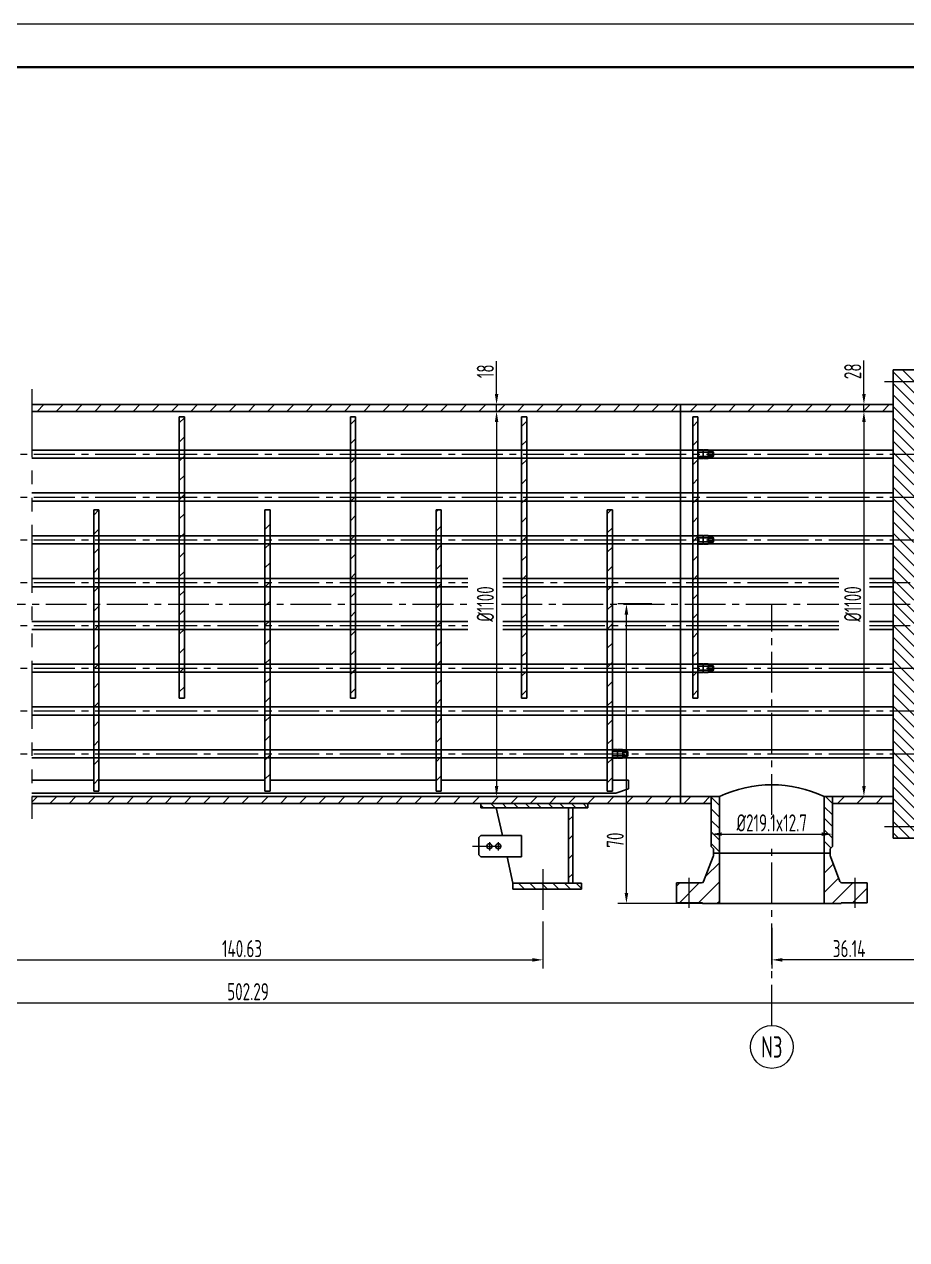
# Model space of a CAD drawing. Header units: millimetres. Extents: x 5765 to 6606, y -201 to 393.
# Drawn here: x 6051.1 to 6257.3, y 109.4 to 393.4 of the extents above; entities that cross this region are included whole.
import ezdxf
from ezdxf.enums import TextEntityAlignment as Align

# ---------------------------------------------------------------- set-up
doc = ezdxf.new("R2010")
doc.units = ezdxf.units.MM
doc.linetypes.add('CENTER2', pattern=[28.575, 19.05, -3.175, 3.175, -3.175])
doc.linetypes.add('PHANTOM2', pattern=[31.75, 15.875, -3.175, 3.175, -3.175, 3.175, -3.175])
for name, color, linetype, lineweight in [('1粗实线', 7, 'Continuous', 35), ('2细实线', 3, 'Continuous', 13), ('3中心线', 1, 'CENTER2', 13), ('5双点划线', 2, 'PHANTOM2', 13), ('6剖面线', 6, 'Continuous', 13), ('7文本', 2, 'Continuous', 13), ('8标注', 3, 'Continuous', 13), ('9图表', 4, 'Continuous', 13)]:
    doc.layers.add(name, color=color, linetype=linetype, lineweight=lineweight)
doc.styles.add('lanpec', font='bpec_e.shx', dxfattribs={"width": 0.75, "bigfont": 'hztxt.shx'})
doc.styles.add('lanpec-dim', font='bpec_e.shx', dxfattribs={"width": 0.75})
doc.dimstyles.new('lanpec', dxfattribs={"dimtxt": 4, "dimasz": 2.5, "dimexe": 2, "dimexo": 0, "dimtad": 1, "dimdsep": 46, "dimtxsty": 'lanpec-dim', "dimcen": 2.5, "dimclrd": 256, "dimclre": 256, "dimclrt": 256, "dimazin": 0, "dimtfac": 1, "dimtmove": 0, "dimatfit": 3, "dimfxl": 1, "dimlwd": -1, "dimlwe": -1, "dimarcsym": 0})
doc.dimstyles.new('lanpec$0', dxfattribs={"dimscale": 10, "dimtxt": 4, "dimasz": 2.5, "dimexe": 2, "dimexo": 0, "dimtad": 1, "dimdec": 1, "dimdsep": 46, "dimtxsty": 'lanpec-dim', "dimcen": 0.09, "dimclrd": 256, "dimclre": 256, "dimclrt": 256, "dimadec": 1, "dimazin": 0, "dimtfac": 0.707, "dimtdec": 1, "dimtmove": 0, "dimatfit": 3, "dimfxl": 1, "dimarcsym": 0})
pattern_1 = [(45, (5993.8917, 1244.0623), (-2.245064, 2.245064), [])]

# ---------------------------------------------------------------- blocks, each defined once
blk = doc.blocks.new('A1')
at = {"layer": '1粗实线'}
blk.add_lwpolyline([(-816, 10), (-10, 10), (-10, 584), (-816, 584)], close=True, dxfattribs=at)
at = {"layer": '9图表'}
blk.add_lwpolyline([(-841, 0), (0, 0), (0, 594), (-841, 594)], close=True, dxfattribs=at)
blk = doc.blocks.new('*D65')
at = {"layer": '8标注', "transparency": 16777216}
for p, q in [((6161.49, 302.98), (6163.49, 302.98)), ((6161.49, 300.48), (6161.49, 215.48)), ((6161.49, 212.98), (6163.49, 212.98))]:
    blk.add_line(p, q, dxfattribs=at)
for points in [[(6161.08, 300.48), (6161.91, 300.48), (6161.49, 302.98)], [(6161.08, 215.48), (6161.91, 215.48), (6161.49, 212.98)]]:
    blk.add_solid(points, dxfattribs=at)
at = {"layer": 'Defpoints', "color": 0, "transparency": 16777216}
for p in [(6161.49, 302.98), (6161.49, 212.98), (6161.49, 212.98)]:
    blk.add_point(p, dxfattribs=at)
at = {"layer": '8标注', "transparency": 16777216, "insert": (6158.87, 257.98), "char_height": 4, "attachment_point": 5, "rotation": 90, "style": 'lanpec-dim'}
blk.add_mtext('%%C1100', dxfattribs=at)
blk = doc.blocks.new('*D66')
at = {"layer": '8标注', "transparency": 16777216}
for p, q in [((6161.49, 307.08), (6161.49, 314.7)), ((6165.49, 304.58), (6159.49, 304.58)), ((6161.49, 302.98), (6161.49, 304.58)), ((6165.49, 302.98), (6159.49, 302.98)), ((6161.49, 300.48), (6161.49, 297.98))]:
    blk.add_line(p, q, dxfattribs=at)
for points in [[(6161.08, 307.08), (6161.91, 307.08), (6161.49, 304.58)], [(6161.08, 300.48), (6161.91, 300.48), (6161.49, 302.98)]]:
    blk.add_solid(points, dxfattribs=at)
at = {"layer": 'Defpoints', "color": 0, "transparency": 16777216}
for p in [(6161.49, 304.58), (6165.49, 304.58), (6165.49, 302.98)]:
    blk.add_point(p, dxfattribs=at)
at = {"layer": '8标注', "transparency": 16777216, "insert": (6158.87, 312.36), "char_height": 4, "attachment_point": 5, "rotation": 90, "style": 'lanpec-dim'}
blk.add_mtext('18', dxfattribs=at)
blk = doc.blocks.new('*D60')
at = {"layer": '8标注', "transparency": 16777216}
for p, q in [((6211.63, 204.2), (6211.63, 206.2)), ((6240, 202.81), (6240, 206.2)), ((6214.13, 204.2), (6237.5, 204.2))]:
    blk.add_line(p, q, dxfattribs=at)
for points in [[(6214.13, 204.62), (6214.13, 203.78), (6211.63, 204.2)], [(6237.5, 204.62), (6237.5, 203.78), (6240, 204.2)]]:
    blk.add_solid(points, dxfattribs=at)
at = {"layer": 'Defpoints', "color": 0, "transparency": 16777216}
for p in [(6211.63, 204.2), (6240, 204.2), (6240, 202.81)]:
    blk.add_point(p, dxfattribs=at)
at = {"layer": '8标注', "transparency": 16777216, "insert": (6225.81, 206.83), "char_height": 4, "attachment_point": 5, "style": 'lanpec-dim'}
blk.add_mtext('%%C219.1x12.7', dxfattribs=at)
blk = doc.blocks.new('管口号')
at = {"layer": '2细实线'}
blk.add_circle((0, 5), 5, dxfattribs=at)
at = {"layer": '7文本', "style": 'lanpec', "width": 0.75}
blk.add_attdef('N', text='', height=5, dxfattribs=at).set_placement((0, 5), align=Align.MIDDLE_CENTER)
blk = doc.blocks.new('*D56')
at = {"layer": '8标注', "transparency": 16777216}
for p, q in [((5852.26, 257.98), (5852.26, 162.77)), ((6354.55, 257.98), (6354.55, 162.77)), ((5854.76, 164.77), (6352.05, 164.77))]:
    blk.add_line(p, q, dxfattribs=at)
for points in [[(5854.76, 165.19), (5854.76, 164.35), (5852.26, 164.77)], [(6352.05, 165.19), (6352.05, 164.35), (6354.55, 164.77)]]:
    blk.add_solid(points, dxfattribs=at)
at = {"layer": 'Defpoints', "color": 0, "transparency": 16777216}
for p in [(5852.26, 257.98), (6354.55, 257.98), (6354.55, 164.77)]:
    blk.add_point(p, dxfattribs=at)
at = {"layer": '8标注', "transparency": 16777216, "insert": (6103.41, 167.39), "char_height": 4, "attachment_point": 5, "style": 'lanpec-dim'}
blk.add_mtext('502.29', dxfattribs=at)
blk = doc.blocks.new('*D57')
at = {"layer": '8标注', "transparency": 16777216}
for p, q in [((6172.32, 183.82), (6172.32, 172.82)), ((6031.69, 174.82), (6031.69, 176.82)), ((6034.19, 174.82), (6169.82, 174.82))]:
    blk.add_line(p, q, dxfattribs=at)
for points in [[(6034.19, 175.24), (6034.19, 174.4), (6031.69, 174.82)], [(6169.82, 175.24), (6169.82, 174.4), (6172.32, 174.82)]]:
    blk.add_solid(points, dxfattribs=at)
at = {"layer": 'Defpoints', "color": 0, "transparency": 16777216}
for p in [(6172.32, 183.82), (6031.69, 174.82), (6172.32, 174.82)]:
    blk.add_point(p, dxfattribs=at)
at = {"layer": '8标注', "transparency": 16777216, "insert": (6102.01, 177.44), "char_height": 4, "attachment_point": 5, "style": 'lanpec-dim'}
blk.add_mtext('140.63', dxfattribs=at)
blk = doc.blocks.new('*D45')
at = {"layer": '8标注', "transparency": 16777216}
for p, q in [((6261.95, 203.23), (6261.95, 172.82)), ((6225.81, 182.34), (6225.81, 172.82)), ((6259.45, 174.82), (6228.31, 174.82))]:
    blk.add_line(p, q, dxfattribs=at)
for points in [[(6228.31, 175.24), (6228.31, 174.4), (6225.81, 174.82)], [(6259.45, 175.24), (6259.45, 174.4), (6261.95, 174.82)]]:
    blk.add_solid(points, dxfattribs=at)
at = {"layer": 'Defpoints', "color": 0, "transparency": 16777216}
for p in [(6261.95, 203.23), (6225.81, 182.34), (6225.81, 174.82)]:
    blk.add_point(p, dxfattribs=at)
at = {"layer": '8标注', "transparency": 16777216, "insert": (6243.88, 177.44), "char_height": 4, "attachment_point": 5, "style": 'lanpec-dim'}
blk.add_mtext('36.14', dxfattribs=at)
blk = doc.blocks.new('*D50')
at = {"layer": '8标注', "transparency": 16777216}
for p, q in [((6197.78, 257.98), (6189.84, 257.98)), ((6191.84, 190.48), (6191.84, 255.48)), ((6210.75, 187.98), (6189.84, 187.98))]:
    blk.add_line(p, q, dxfattribs=at)
for points in [[(6191.42, 255.48), (6192.26, 255.48), (6191.84, 257.98)], [(6191.42, 190.48), (6192.26, 190.48), (6191.84, 187.98)]]:
    blk.add_solid(points, dxfattribs=at)
at = {"layer": 'Defpoints', "color": 0, "transparency": 16777216}
for p in [(6191.84, 257.98), (6197.78, 257.98), (6210.75, 187.98)]:
    blk.add_point(p, dxfattribs=at)
at = {"layer": '8标注', "transparency": 16777216, "insert": (6189.22, 202.8), "char_height": 4, "attachment_point": 5, "rotation": 90, "style": 'lanpec-dim'}
blk.add_mtext('70', dxfattribs=at)
blk = doc.blocks.new('*D73')
at = {"layer": '8标注', "transparency": 16777216}
for p, q in [((6247.34, 302.98), (6249.34, 302.98)), ((6247.34, 300.48), (6247.34, 215.48)), ((6247.34, 212.98), (6249.34, 212.98))]:
    blk.add_line(p, q, dxfattribs=at)
for points in [[(6246.93, 300.48), (6247.76, 300.48), (6247.34, 302.98)], [(6246.93, 215.48), (6247.76, 215.48), (6247.34, 212.98)]]:
    blk.add_solid(points, dxfattribs=at)
at = {"layer": 'Defpoints', "color": 0, "transparency": 16777216}
for p in [(6247.34, 302.98), (6247.34, 212.98), (6247.34, 212.98)]:
    blk.add_point(p, dxfattribs=at)
at = {"layer": '8标注', "transparency": 16777216, "insert": (6244.72, 257.98), "char_height": 4, "attachment_point": 5, "rotation": 90, "style": 'lanpec-dim'}
blk.add_mtext('%%C1100', dxfattribs=at)
blk = doc.blocks.new('*D74')
at = {"layer": '8标注', "transparency": 16777216}
for p, q in [((6247.34, 307.08), (6247.34, 314.87)), ((6251.34, 304.58), (6245.34, 304.58)), ((6247.34, 302.98), (6247.34, 304.58)), ((6251.34, 302.98), (6245.34, 302.98)), ((6247.34, 300.48), (6247.34, 297.98))]:
    blk.add_line(p, q, dxfattribs=at)
for points in [[(6246.93, 307.08), (6247.76, 307.08), (6247.34, 304.58)], [(6246.93, 300.48), (6247.76, 300.48), (6247.34, 302.98)]]:
    blk.add_solid(points, dxfattribs=at)
at = {"layer": 'Defpoints', "color": 0, "transparency": 16777216}
for p in [(6247.34, 304.58), (6251.34, 304.58), (6251.34, 302.98)]:
    blk.add_point(p, dxfattribs=at)
at = {"layer": '8标注', "transparency": 16777216, "insert": (6244.72, 312.36), "char_height": 4, "attachment_point": 5, "rotation": 90, "style": 'lanpec-dim'}
blk.add_mtext('28', dxfattribs=at)

msp = doc.modelspace()

# ---------------------------------------------------------------- hatches: boundary and pattern name
at = {"layer": '6剖面线'}
h = msp.add_hatch(dxfattribs=at)
h.set_pattern_fill('ANSI31', color=256, scale=0.6, angle=90, style=0)
h.set_pattern_definition([(135, (734.04, -342.4816), (-1.3470384, -1.3470384), [])])
h.paths.add_polyline_path([(6254.154, 312.729), (6261.954, 312.729), (6261.954, 309.979), (6254.154, 309.979)])
h.paths.add_polyline_path([(6254.154, 304.579), (6254.154, 309.979), (6261.954, 309.979), (6261.954, 307.229), (6262.654, 307.229), (6262.654, 303.229), (6262.654, 302.329), (6263.654, 302.329), (6263.654, 292.979), (6254.154, 292.979)])
h.paths.add_polyline_path([(6254.154, 292.979), (6263.654, 292.979), (6263.654, 282.979), (6254.154, 282.979)])
h.paths.add_polyline_path([(6254.154, 282.979), (6263.654, 282.979), (6263.654, 272.979), (6254.154, 272.979)])
h.paths.add_polyline_path([(6254.154, 272.979), (6263.654, 272.979), (6263.654, 262.979), (6254.154, 262.979)])
h.paths.add_polyline_path([(6254.154, 262.979), (6263.654, 262.979), (6263.654, 257.979), (6254.154, 257.979)])
h.paths.add_polyline_path([(6254.154, 257.979), (6263.654, 257.979), (6263.654, 252.979), (6254.154, 252.979)])
h.paths.add_polyline_path([(6254.154, 252.979), (6263.654, 252.979), (6263.654, 242.979), (6254.154, 242.979)])
h.paths.add_polyline_path([(6254.154, 242.979), (6263.654, 242.979), (6263.654, 232.979), (6254.154, 232.979)])
h.paths.add_polyline_path([(6254.154, 232.979), (6263.654, 232.979), (6263.654, 222.979), (6254.154, 222.979)])
h.paths.add_polyline_path([(6254.154, 222.979), (6263.654, 222.979), (6263.654, 213.629), (6262.654, 213.629), (6262.654, 208.729), (6261.954, 208.729), (6261.954, 205.979), (6254.154, 205.979)])
h.paths.add_polyline_path([(6254.154, 205.979), (6261.954, 205.979), (6261.954, 203.229), (6254.154, 203.229)])
h = msp.add_hatch(dxfattribs=at)
h.set_pattern_fill('ANSI31', color=256, style=0)
h.set_pattern_definition(pattern_1)
h.paths.add_polyline_path([(6227.949, 304.579), (6227.949, 302.979), (6254.154, 302.979), (6254.154, 304.579)])
h.paths.add_polyline_path([(6227.949, 302.979), (6227.949, 304.579), (6052.902, 304.579), (6052.902, 302.979)])
h = msp.add_hatch(dxfattribs=at)
h.set_pattern_fill('ANSI31', color=256, style=0)
h.set_pattern_definition(pattern_1)
h.paths.add_polyline_path([(6087.354, 235.979), (6088.554, 235.979), (6088.554, 301.679), (6087.354, 301.679)])
h = msp.add_hatch(dxfattribs=at)
h.set_pattern_fill('ANSI31', color=256, style=0)
h.set_pattern_definition(pattern_1)
h.paths.add_polyline_path([(6127.354, 235.979), (6128.554, 235.979), (6128.554, 301.679), (6127.354, 301.679)])
h = msp.add_hatch(dxfattribs=at)
h.set_pattern_fill('ANSI31', color=256, style=0)
h.set_pattern_definition(pattern_1)
h.paths.add_polyline_path([(6167.354, 235.979), (6168.554, 235.979), (6168.554, 301.679), (6167.354, 301.679)])
h = msp.add_hatch(dxfattribs=at)
h.set_pattern_fill('ANSI31', color=256, style=0)
h.set_pattern_definition([(45, (6033.8917, 1244.0623), (-2.245064, 2.245064), [])])
h.paths.add_polyline_path([(6207.354, 235.979), (6208.554, 235.979), (6208.554, 301.679), (6207.354, 301.679)])
h = msp.add_hatch(dxfattribs=at)
h.set_pattern_fill('ANSI31', color=256, style=0)
h.set_pattern_definition([(45, (6068.1034, 257.052), (-2.24506, 2.24506), [])])
h.paths.add_polyline_path([(6068.554, 257.979), (6067.354, 257.979), (6067.354, 254.479), (6068.554, 254.479)])
h.paths.add_polyline_path([(6068.554, 254.479), (6067.354, 254.479), (6067.354, 247.979), (6068.554, 247.979)])
h.paths.add_polyline_path([(6068.554, 247.979), (6067.354, 247.979), (6067.354, 237.979), (6068.554, 237.979)])
h.paths.add_polyline_path([(6068.554, 237.979), (6067.354, 237.979), (6067.354, 227.979), (6068.554, 227.979)])
h.paths.add_polyline_path([(6068.554, 227.979), (6067.354, 227.979), (6067.354, 219.229), (6068.554, 219.229)])
h.paths.add_polyline_path([(6068.554, 219.229), (6067.354, 219.229), (6067.354, 214.279), (6068.554, 214.279)])
h.paths.add_polyline_path([(6068.554, 279.979), (6067.354, 279.979), (6067.354, 277.979), (6068.554, 277.979)])
h.paths.add_polyline_path([(6068.554, 277.979), (6067.354, 277.979), (6067.354, 267.979), (6068.554, 267.979)])
h.paths.add_polyline_path([(6068.554, 267.979), (6067.354, 267.979), (6067.354, 261.479), (6068.554, 261.479)])
h.paths.add_polyline_path([(6068.554, 261.479), (6067.354, 261.479), (6067.354, 257.979), (6068.554, 257.979)])
h = msp.add_hatch(dxfattribs=at)
h.set_pattern_fill('ANSI31', color=256, style=0)
h.set_pattern_definition(pattern_1)
h.paths.add_polyline_path([(6108.554, 279.979), (6107.354, 279.979), (6107.354, 214.279), (6108.554, 214.279)])
h = msp.add_hatch(dxfattribs=at)
h.set_pattern_fill('ANSI31', color=256, style=0)
h.set_pattern_definition(pattern_1)
h.paths.add_polyline_path([(6148.554, 279.979), (6147.354, 279.979), (6147.354, 214.279), (6148.554, 214.279)])
h = msp.add_hatch(dxfattribs=at)
h.set_pattern_fill('ANSI31', color=256, style=0)
h.set_pattern_definition(pattern_1)
h.paths.add_polyline_path([(6188.554, 279.979), (6187.354, 279.979), (6187.354, 214.279), (6188.554, 214.279)])
h = msp.add_hatch(dxfattribs=at)
h.set_pattern_fill('ANSI31', color=256, style=0)
h.set_pattern_definition([(45, (4711.7743, 1236.8422), (-2.245064, 2.245064), [])])
h.paths.add_polyline_path([(6254.154, 212.979), (6239.997, 212.979), (6239.997, 211.379), (6254.154, 211.379)])
h.paths.add_polyline_path([(6211.629, 211.379), (6211.629, 212.979), (6052.902, 212.979), (6052.902, 211.379), (6125.581, 211.379), (6126.495, 211.379), (6128.209, 211.379), (6130.063, 211.379), (6130.837, 211.379)])
h = msp.add_hatch(dxfattribs=at)
h.set_pattern_fill('ANSI31', color=256, scale=0.6, angle=90, style=0)
h.set_pattern_definition([(135, (6171.3744, 210.9253), (-1.34704, -1.34704), [])])
h.paths.add_polyline_path([(6175.188, 211.379), (6169.933, 211.379), (6169.933, 210.379), (6175.188, 210.379)])
h.paths.add_polyline_path([(6169.933, 210.379), (6169.933, 211.379), (6157.823, 211.379), (6157.823, 210.379)])
h.paths.add_polyline_path([(6175.188, 211.379), (6175.188, 210.379), (6182.823, 210.379), (6182.823, 211.379)])
h = msp.add_hatch(dxfattribs=at)
h.set_pattern_fill('ANSI31', color=256, style=0)
h.set_pattern_definition([(45, (4756.1255, 1236.8422), (-2.245064, 2.245064), [])])
h.paths.add_polyline_path([(6179.323, 210.379), (6178.323, 210.379), (6178.323, 192.779), (6179.323, 192.779)])
h = msp.add_hatch(dxfattribs=at)
h.set_pattern_fill('ANSI31', color=256, scale=0.6, angle=90, style=0)
h.set_pattern_definition([(135, (6211.8334, 204.5135), (-1.34704, -1.34704), [])])
h.paths.add_polyline_path([(6212.163, 212.979), (6211.629, 212.979), (6211.629, 201.274), (6212.163, 200.74)])
h.paths.add_polyline_path([(6239.997, 212.979), (6239.463, 212.979), (6239.463, 200.74), (6239.997, 201.274)])
h.paths.add_polyline_path([(6213.563, 199.779), (6212.163, 199.779), (6212.163, 212.979), (6213.563, 212.979)])
h.paths.add_polyline_path([(6239.463, 199.779), (6238.063, 199.779), (6238.063, 212.979), (6239.463, 212.979)])
h = msp.add_hatch(dxfattribs=at)
h.set_pattern_fill('ANSI31', color=256, style=0)
h.set_pattern_definition(pattern_1)
h.paths.add_polyline_path([(6245.183, 192.789), (6243.683, 192.789), (6243.683, 188.179), (6245.183, 188.179)])
h.paths.add_polyline_path([(6246.683, 192.789), (6245.183, 192.789), (6245.183, 188.179), (6246.683, 188.179)])
h.paths.add_polyline_path([(6243.683, 188.179), (6242.003, 188.179), (6242.003, 187.979), (6238.063, 187.979), (6238.063, 199.779), (6239.463, 199.779), (6239.463, 199.171, 0.09138), (6239.496, 198.993), (6241.74, 193.111, 0.3110597), (6242.207, 192.789), (6243.683, 192.789)])
h.paths.add_polyline_path([(6248.063, 188.179), (6246.683, 188.179), (6246.683, 192.789), (6248.063, 192.789)])
h.paths.add_polyline_path([(6213.563, 187.979), (6209.623, 187.979), (6209.623, 188.179), (6206.443, 188.179), (6206.443, 192.789), (6209.419, 192.789, 0.3110597), (6209.886, 193.111), (6212.13, 198.993, 0.09138), (6212.163, 199.171), (6212.163, 199.779), (6213.563, 199.779)])
h.paths.add_polyline_path([(6206.443, 188.179), (6203.563, 188.179), (6203.563, 192.789), (6206.443, 192.789)])
h = msp.add_hatch(dxfattribs=at)
h.set_pattern_fill('ANSI31', color=256, scale=0.6, angle=90, style=0)
h.set_pattern_definition([(135, (4756.1255, 1236.8422), (-1.3470384, -1.3470384), [])])
h.paths.add_polyline_path([(6181.323, 191.379), (6181.323, 192.779), (6172.323, 192.779), (6172.323, 191.379)])
h.paths.add_polyline_path([(6172.323, 191.379), (6172.323, 192.779), (6165.323, 192.779), (6165.323, 191.379)])

# ---------------------------------------------------------------- linework, layer by layer
for p, q in [((6254.154, 312.729), (6254.154, 304.579)), ((6254.154, 312.729), (6261.954, 312.729)), ((6254.154, 312.729), (6254.154, 304.579)), ((6052.902, 304.579), (6227.949, 304.579)), ((6204.487, 304.579), (6204.487, 211.379)), ((6227.949, 304.579), (6254.154, 304.579)), ((6254.154, 211.379), (6254.154, 304.579)), ((6254.154, 304.579), (6254.154, 203.229)), ((6052.902, 302.979), (6227.229, 302.979)), ((6087.354, 235.979), (6087.354, 301.679)), ((6087.354, 301.679), (6088.554, 301.679)), ((6088.554, 235.979), (6088.554, 301.679)), ((6127.354, 235.979), (6127.354, 301.679)), ((6127.354, 301.679), (6128.554, 301.679)), ((6128.554, 235.979), (6128.554, 301.679)), ((6167.354, 235.979), (6167.354, 301.679)), ((6167.354, 301.679), (6168.554, 301.679)), ((6168.554, 235.979), (6168.554, 301.679)), ((6207.354, 235.979), (6207.354, 301.679)), ((6207.354, 301.679), (6208.554, 301.679)), ((6208.554, 235.979), (6208.554, 301.679)), ((6227.229, 302.979), (6254.154, 302.979)), ((6052.902, 293.929), (6254.154, 293.929)), ((6208.554, 293.929), (6212.404, 293.929)), ((6208.554, 292.229), (6208.554, 293.729)), ((6209.703, 293.979), (6208.625, 293.979)), ((6209.703, 293.479), (6208.625, 293.479)), ((6209.774, 292.229), (6209.774, 293.729)), ((6209.774, 292.229), (6209.774, 293.729)), ((6210.923, 293.979), (6209.845, 293.979)), ((6210.923, 293.479), (6209.845, 293.479)), ((6210.994, 292.229), (6210.994, 293.729)), ((6210.994, 293.579), (6211.994, 293.579)), ((6210.994, 293.379), (6212.194, 293.379)), ((6212.194, 292.579), (6210.994, 292.579)), ((6211.994, 293.579), (6212.194, 293.379)), ((6211.994, 293.579), (6211.994, 292.379)), ((6212.194, 292.579), (6211.994, 292.379)), ((6212.194, 293.379), (6212.194, 292.579)), ((6052.902, 292.029), (6254.154, 292.029)), ((6208.554, 292.029), (6212.404, 292.029)), ((6209.703, 292.479), (6208.625, 292.479)), ((6209.703, 291.979), (6208.625, 291.979)), ((6210.923, 292.479), (6209.845, 292.479)), ((6210.923, 291.979), (6209.845, 291.979)), ((6211.994, 292.379), (6210.994, 292.379)), ((6052.902, 283.929), (6254.154, 283.929)), ((6052.902, 282.029), (6254.154, 282.029)), ((6067.354, 279.979), (6067.354, 214.279)), ((6067.354, 279.979), (6068.554, 279.979)), ((6068.554, 279.979), (6068.554, 214.279)), ((6107.354, 279.979), (6107.354, 214.279)), ((6107.354, 279.979), (6108.554, 279.979)), ((6108.554, 279.979), (6108.554, 214.279)), ((6147.354, 279.979), (6147.354, 214.279)), ((6147.354, 279.979), (6148.554, 279.979)), ((6148.554, 279.979), (6148.554, 214.279)), ((6187.354, 214.279), (6187.354, 279.979)), ((6187.354, 279.979), (6188.554, 279.979)), ((6188.554, 214.279), (6188.554, 279.979)), ((6052.902, 273.929), (6254.154, 273.929)), ((6208.554, 273.929), (6212.404, 273.929)), ((6208.554, 272.229), (6208.554, 273.729)), ((6209.703, 273.979), (6208.625, 273.979)), ((6209.703, 273.479), (6208.625, 273.479)), ((6209.774, 272.229), (6209.774, 273.729)), ((6209.774, 272.229), (6209.774, 273.729)), ((6210.923, 273.979), (6209.845, 273.979)), ((6210.923, 273.479), (6209.845, 273.479)), ((6210.994, 272.229), (6210.994, 273.729)), ((6210.994, 273.579), (6211.994, 273.579)), ((6210.994, 273.379), (6212.194, 273.379)), ((6211.994, 273.579), (6212.194, 273.379)), ((6211.994, 273.579), (6211.994, 272.379)), ((6212.194, 273.379), (6212.194, 272.579)), ((6052.902, 272.029), (6254.154, 272.029)), ((6208.554, 272.029), (6212.404, 272.029)), ((6209.703, 272.479), (6208.625, 272.479)), ((6209.703, 271.979), (6208.625, 271.979)), ((6210.923, 272.479), (6209.845, 272.479)), ((6210.923, 271.979), (6209.845, 271.979)), ((6212.194, 272.579), (6210.994, 272.579)), ((6211.994, 272.379), (6210.994, 272.379)), ((6212.194, 272.579), (6211.994, 272.379)), ((6052.902, 263.929), (6154.791, 263.929)), ((6052.902, 262.029), (6154.791, 262.029)), ((6162.951, 263.929), (6241.47, 263.929)), ((6162.951, 262.029), (6241.47, 262.029)), ((6248.64, 263.929), (6254.154, 263.929)), ((6248.64, 262.029), (6254.154, 262.029)), ((6052.902, 253.929), (6154.791, 253.929)), ((6162.951, 253.929), (6241.47, 253.929)), ((6248.64, 253.929), (6254.154, 253.929)), ((6052.902, 252.029), (6154.791, 252.029)), ((6162.951, 252.029), (6241.47, 252.029)), ((6248.64, 252.029), (6254.154, 252.029)), ((6052.902, 243.929), (6254.154, 243.929)), ((6052.902, 242.029), (6254.154, 242.029)), ((6208.554, 243.929), (6212.404, 243.929)), ((6208.554, 243.729), (6208.554, 242.229)), ((6208.554, 242.029), (6212.404, 242.029)), ((6209.703, 243.979), (6208.625, 243.979)), ((6209.703, 243.479), (6208.625, 243.479)), ((6209.703, 242.479), (6208.625, 242.479)), ((6209.703, 241.979), (6208.625, 241.979)), ((6209.774, 243.729), (6209.774, 242.229)), ((6209.774, 243.729), (6209.774, 242.229)), ((6210.923, 243.979), (6209.845, 243.979)), ((6210.923, 243.479), (6209.845, 243.479)), ((6210.923, 242.479), (6209.845, 242.479)), ((6210.923, 241.979), (6209.845, 241.979)), ((6210.994, 243.729), (6210.994, 242.229)), ((6211.994, 243.579), (6210.994, 243.579)), ((6212.194, 243.379), (6210.994, 243.379)), ((6210.994, 242.579), (6212.194, 242.579)), ((6210.994, 242.379), (6211.994, 242.379)), ((6212.194, 243.379), (6211.994, 243.579)), ((6211.994, 242.379), (6211.994, 243.579)), ((6211.994, 242.379), (6212.194, 242.579)), ((6212.194, 242.579), (6212.194, 243.379)), ((6087.354, 235.979), (6088.554, 235.979)), ((6127.354, 235.979), (6128.554, 235.979)), ((6167.354, 235.979), (6168.554, 235.979)), ((6207.354, 235.979), (6208.554, 235.979)), ((6052.902, 233.929), (6254.154, 233.929)), ((6052.902, 232.029), (6254.154, 232.029)), ((6052.902, 223.929), (6254.154, 223.929)), ((6052.902, 222.029), (6254.154, 222.029)), ((6188.554, 223.929), (6192.404, 223.929)), ((6188.554, 223.729), (6188.554, 222.229)), ((6188.554, 222.029), (6192.404, 222.029)), ((6189.703, 223.979), (6188.625, 223.979)), ((6189.703, 223.479), (6188.625, 223.479)), ((6189.703, 222.479), (6188.625, 222.479)), ((6189.703, 221.979), (6188.625, 221.979)), ((6189.774, 223.729), (6189.774, 222.229)), ((6189.774, 223.729), (6189.774, 222.229)), ((6190.923, 223.979), (6189.845, 223.979)), ((6190.923, 223.479), (6189.845, 223.479)), ((6190.923, 222.479), (6189.845, 222.479)), ((6190.923, 221.979), (6189.845, 221.979)), ((6190.994, 223.729), (6190.994, 222.229)), ((6191.994, 223.579), (6190.994, 223.579)), ((6192.194, 223.379), (6190.994, 223.379)), ((6190.994, 222.579), (6192.194, 222.579)), ((6190.994, 222.379), (6191.994, 222.379)), ((6192.194, 223.379), (6191.994, 223.579)), ((6191.994, 222.379), (6191.994, 223.579)), ((6191.994, 222.379), (6192.194, 222.579)), ((6192.194, 222.579), (6192.194, 223.379)), ((6052.902, 216.779), (6067.354, 216.779)), ((6068.554, 216.779), (6107.354, 216.779)), ((6108.554, 216.779), (6147.354, 216.779)), ((6148.554, 216.779), (6187.354, 216.779)), ((6188.554, 216.779), (6192.354, 216.779)), ((6188.554, 216.779), (6192.354, 216.779)), ((6192.354, 216.779), (6192.354, 214.779)), ((6189.354, 213.779), (6052.902, 213.779)), ((6067.354, 214.279), (6068.554, 214.279)), ((6107.354, 214.279), (6108.554, 214.279)), ((6147.354, 214.279), (6148.554, 214.279)), ((6187.354, 214.279), (6188.554, 214.279)), ((6192.354, 214.779), (6189.354, 213.779)), ((6052.902, 212.979), (6213.563, 212.979)), ((6052.902, 211.379), (6125.581, 211.379)), ((6125.581, 211.379), (6211.629, 211.379)), ((6157.823, 210.379), (6157.823, 211.379)), ((6157.823, 210.379), (6169.933, 210.379)), ((6162.869, 203.879), (6161.431, 210.379)), ((6169.933, 210.379), (6182.823, 210.379)), ((6178.323, 192.779), (6178.323, 210.379)), ((6179.323, 192.779), (6179.323, 210.379)), ((6182.823, 210.379), (6182.823, 211.379)), ((6211.629, 201.274), (6211.629, 212.979)), ((6213.563, 212.979), (6213.563, 187.979)), ((6238.063, 212.979), (6254.154, 212.979)), ((6238.063, 212.979), (6238.063, 187.979)), ((6239.997, 201.274), (6239.997, 212.979)), ((6239.997, 211.379), (6254.154, 211.379)), ((6254.154, 203.229), (6261.954, 203.229)), ((6165.323, 192.779), (6163.974, 198.879)), ((6212.13, 198.993), (6209.886, 193.111)), ((6212.163, 200.74), (6211.629, 201.274)), ((6212.163, 199.779), (6212.163, 200.74)), ((6212.163, 199.779), (6212.163, 200.74)), ((6239.463, 199.779), (6212.163, 199.779)), ((6212.163, 199.779), (6212.163, 199.171)), ((6239.463, 200.74), (6239.997, 201.274)), ((6239.463, 199.779), (6239.463, 200.74)), ((6239.463, 199.779), (6239.463, 200.74)), ((6239.463, 199.779), (6239.463, 199.171)), ((6239.496, 198.993), (6241.74, 193.111)), ((6181.323, 192.779), (6165.323, 192.779)), ((6165.323, 192.779), (6165.323, 191.379)), ((6181.323, 191.379), (6165.323, 191.379)), ((6181.323, 191.379), (6165.323, 191.379)), ((6181.323, 192.779), (6181.323, 191.379)), ((6203.563, 192.789), (6203.563, 188.179)), ((6203.563, 192.789), (6209.419, 192.789)), ((6248.063, 192.789), (6242.207, 192.789)), ((6248.063, 192.789), (6248.063, 188.179)), ((6203.563, 188.179), (6209.623, 188.179)), ((6209.623, 188.179), (6209.623, 187.979)), ((6209.623, 187.979), (6242.003, 187.979)), ((6248.063, 188.179), (6242.003, 188.179)), ((6242.003, 188.179), (6242.003, 187.979))]:
    msp.add_line(p, q)
at = {"ltscale": 2}
for p, q in [((6157.323, 203.379), (6157.823, 203.879)), ((6157.323, 203.379), (6157.323, 199.379)), ((6167.323, 203.879), (6157.823, 203.879)), ((6167.323, 198.879), (6167.323, 203.879)), ((6157.323, 199.379), (6157.823, 198.879)), ((6157.823, 198.879), (6167.323, 198.879))]:
    msp.add_line(p, q, dxfattribs=at)
at = {"ltscale": 3}
for centre in [(6159.823, 201.379), (6161.877, 201.379)]:
    msp.add_circle(centre, 0.6, dxfattribs=at)
for centre, radius, start, end in [((6209.03, 293.729), 0.477, 148.35948, 211.64052), ((6210.354, 292.979), 1.8, 163.87238, 196.12762), ((6209.297, 293.729), 0.477, 328.35948, 31.64052), ((6207.974, 292.979), 1.8, 343.87238, 16.12762), ((6210.25, 293.729), 0.477, 148.35948, 211.64052), ((6211.574, 292.979), 1.8, 163.87238, 196.12762), ((6210.517, 293.729), 0.477, 328.35948, 31.64052), ((6209.194, 292.979), 1.8, 343.87238, 16.12762), ((6209.03, 292.229), 0.477, 148.35948, 211.64052), ((6209.297, 292.229), 0.477, 328.35948, 31.64052), ((6210.25, 292.229), 0.477, 148.35948, 211.64052), ((6210.517, 292.229), 0.477, 328.35948, 31.64052), ((6209.03, 273.729), 0.477, 148.35948, 211.64052), ((6210.354, 272.979), 1.8, 163.87238, 196.12762), ((6209.297, 273.729), 0.477, 328.35948, 31.64052), ((6207.974, 272.979), 1.8, 343.87238, 16.12762), ((6210.25, 273.729), 0.477, 148.35948, 211.64052), ((6211.574, 272.979), 1.8, 163.87238, 196.12762), ((6210.517, 273.729), 0.477, 328.35948, 31.64052), ((6209.194, 272.979), 1.8, 343.87238, 16.12762), ((6209.03, 272.229), 0.477, 148.35948, 211.64052), ((6209.297, 272.229), 0.477, 328.35948, 31.64052), ((6210.25, 272.229), 0.477, 148.35948, 211.64052), ((6210.517, 272.229), 0.477, 328.35948, 31.64052), ((6209.03, 243.729), 0.477, 148.35948, 211.64052), ((6210.354, 242.979), 1.8, 163.87238, 196.12762), ((6209.03, 242.229), 0.477, 148.35948, 211.64052), ((6209.297, 243.729), 0.477, 328.35948, 31.64052), ((6207.974, 242.979), 1.8, 343.87238, 16.12762), ((6209.297, 242.229), 0.477, 328.35948, 31.64052), ((6210.25, 243.729), 0.477, 148.35948, 211.64052), ((6211.574, 242.979), 1.8, 163.87238, 196.12762), ((6210.25, 242.229), 0.477, 148.35948, 211.64052), ((6210.517, 243.729), 0.477, 328.35948, 31.64052), ((6209.194, 242.979), 1.8, 343.87238, 16.12762), ((6210.517, 242.229), 0.477, 328.35948, 31.64052), ((6189.03, 223.729), 0.477, 148.35948, 211.64052), ((6190.354, 222.979), 1.8, 163.87238, 196.12762), ((6189.03, 222.229), 0.477, 148.35948, 211.64052), ((6189.297, 223.729), 0.477, 328.35948, 31.64052), ((6187.974, 222.979), 1.8, 343.87238, 16.12762), ((6189.297, 222.229), 0.477, 328.35948, 31.64052), ((6190.25, 223.729), 0.477, 148.35948, 211.64052), ((6191.574, 222.979), 1.8, 163.87238, 196.12762), ((6190.25, 222.229), 0.477, 148.35948, 211.64052), ((6190.517, 223.729), 0.477, 328.35948, 31.64052), ((6189.194, 222.979), 1.8, 343.87238, 16.12762), ((6190.517, 222.229), 0.477, 328.35948, 31.64052), ((6225.813, 187.269), 28.48, 64.52399, 115.47601), ((6211.663, 199.171), 0.5, 339.11524, 0), ((6239.963, 199.171), 0.5, 180, 200.88476), ((6209.419, 193.289), 0.5, 270, 339.11524), ((6242.207, 193.289), 0.5, 200.88476, 270)]:
    msp.add_arc(centre, radius, start, end)
at = {"layer": '3中心线', "ltscale": 0.5}
for p, q in [((6252.187, 309.979), (6272.125, 309.979)), ((5939.093, 292.979), (6264.104, 292.979)), ((5939.093, 282.979), (6264.104, 282.979)), ((5939.093, 272.979), (6264.104, 272.979)), ((5939.093, 262.979), (6154.791, 262.979)), ((6162.951, 262.979), (6241.47, 262.979)), ((6248.64, 262.979), (6263.654, 262.979)), ((5927.57, 257.979), (6154.791, 257.979)), ((6162.611, 257.979), (6241.47, 257.979)), ((6225.813, 208.7), (6225.813, 257.979)), ((6248.64, 257.979), (6318.19, 257.979)), ((5939.093, 252.979), (6154.791, 252.979)), ((6162.951, 252.979), (6241.47, 252.979)), ((6248.64, 252.979), (6263.654, 252.979)), ((5939.093, 242.979), (6264.104, 242.979)), ((5939.093, 232.979), (6264.104, 232.979)), ((5939.093, 222.979), (6264.104, 222.979)), ((6252.187, 205.979), (6272.125, 205.979)), ((6159.823, 202.343), (6159.823, 200.416)), ((6161.877, 202.343), (6161.877, 200.416)), ((6155.88, 201.379), (6162.65, 201.379)), ((6225.813, 159.47), (6225.813, 200.733)), ((6172.323, 196.012), (6172.323, 185.441)), ((6206.443, 193.979), (6206.443, 186.989)), ((6245.183, 193.979), (6245.183, 186.989))]:
    msp.add_line(p, q, dxfattribs=at)
at = {"layer": '5双点划线'}
msp.add_line((6052.902, 308.201), (6052.902, 207.757), dxfattribs=at)

# ---------------------------------------------------------------- block references
at = {"layer": '2细实线'}
msp.add_blockref('A1', (6606.028, -200.559), dxfattribs=at)
at = {"layer": '8标注'}
msp.add_blockref('管口号', (6225.813, 149.47), dxfattribs=at).add_auto_attribs({'N': 'N3'})

# ---------------------------------------------------------------- dimensions: what is measured, and where the dimension line sits
for base, p1, p2, text, picture, middle in [((6161.493, 304.579), (6165.493, 302.979), (6165.493, 304.579), '18', '*D66', (6161.493, 312.357)), ((6247.343, 304.579), (6251.343, 302.979), (6251.343, 304.579), '28', '*D74', (6247.343, 312.357))]:
    dim = msp.add_linear_dim(base=base, p1=p1, p2=p2, angle=90, text=text, dimstyle='lanpec', dxfattribs=at)
    dim.commit()
    dim.dimension.update_dxf_attribs({"geometry": picture, "text_midpoint": middle, "dimtype": 160})
for base, p1, p2, picture, middle in [((6161.493, 212.979), (6161.493, 302.979), (6161.493, 212.979), '*D65', (6158.868, 257.979)), ((6247.343, 212.979), (6247.343, 302.979), (6247.343, 212.979), '*D73', (6244.718, 257.979))]:
    dim = msp.add_linear_dim(base=base, p1=p1, p2=p2, angle=90, text='%%C1100', dimstyle='lanpec', dxfattribs=at)
    dim.commit()
    dim.dimension.update_dxf_attribs({"geometry": picture, "text_midpoint": middle})
for base, p1, p2, picture, middle in [((6354.554, 164.768), (5852.263, 257.979), (6354.554, 257.979), '*D56', (6103.408, 167.393)), ((6172.323, 174.818), (6031.693, 174.818), (6172.323, 183.821), '*D57', (6102.008, 177.443))]:
    dim = msp.add_linear_dim(base=base, p1=p1, p2=p2, dimstyle='lanpec$0', override={"dimscale": 1, "dimdec": 2, "dimcen": 2.5, "dimadec": 2, "dimtfac": 1, "dimtdec": 2, "dimlwd": 65535, "dimlwe": 65535}, dxfattribs=at)
    dim.commit()
    dim.dimension.update_dxf_attribs({"geometry": picture, "text_midpoint": middle})
dim = msp.add_linear_dim(base=(6191.84, 257.979), p1=(6210.747, 187.979), p2=(6197.783, 257.979), angle=90, dimstyle='lanpec$0', override={"dimscale": 1, "dimdec": 2, "dimcen": 2.5, "dimadec": 2, "dimtfac": 1, "dimtdec": 2, "dimlwd": 65535, "dimlwe": 65535}, dxfattribs=at)
dim.commit()
dim.dimension.update_dxf_attribs({"geometry": '*D50', "text_midpoint": (6191.84, 202.8), "dimtype": 160})
dim = msp.add_linear_dim(base=(6239.997, 204.201), p1=(6211.629, 204.201), p2=(6239.997, 202.81), text='%%C219.1x12.7', dimstyle='lanpec', dxfattribs=at)
dim.commit()
dim.dimension.update_dxf_attribs({"geometry": '*D60', "text_midpoint": (6225.813, 206.826)})
dim = msp.add_linear_dim(base=(6225.813, 174.818), p1=(6261.954, 203.229), p2=(6225.813, 182.338), angle=180, dimstyle='lanpec$0', override={"dimscale": 1, "dimdec": 2, "dimcen": 2.5, "dimadec": 2, "dimtfac": 1, "dimtdec": 2, "dimlwd": 65535, "dimlwe": 65535}, dxfattribs=at)
dim.commit()
dim.dimension.update_dxf_attribs({"geometry": '*D45', "text_midpoint": (6243.883, 177.443)})

doc.saveas('drawing.dxf')
